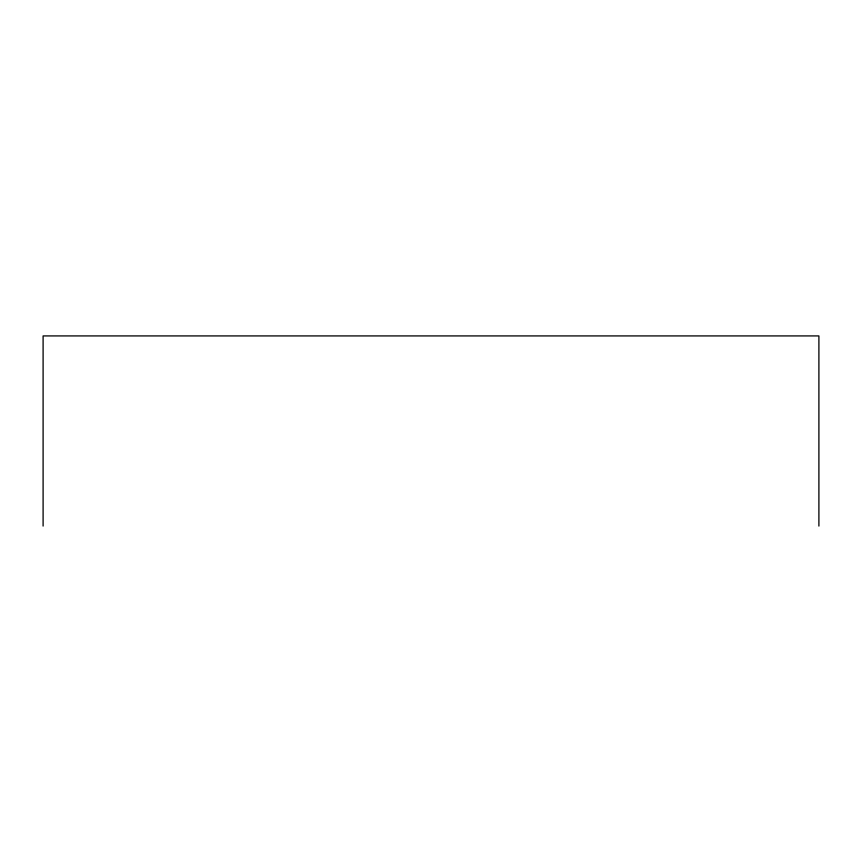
<?xml version="1.0" encoding="UTF-8"?>
<svg xmlns="http://www.w3.org/2000/svg" width="862" height="862" viewBox="0 0 862 862"><rect width="100%" height="100%" fill="white"/><g stroke="black" fill="none" stroke-linecap="round" stroke-linejoin="round"><path stroke-width="1.29" d="M818.9 526.079L818.9 335.921L43.1 335.921L43.1 526.079"/></g></svg>
